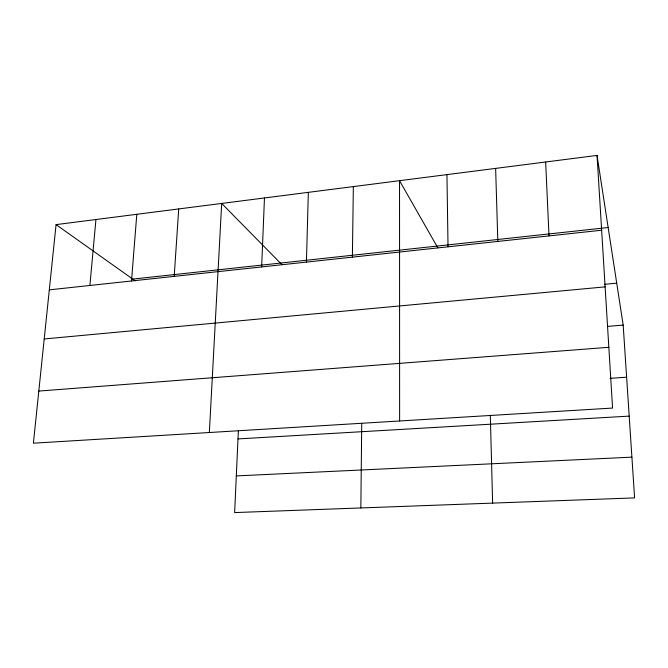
<?xml version="1.0" encoding="UTF-8"?>
<svg xmlns="http://www.w3.org/2000/svg" width="668" height="668" viewBox="0 0 668 668"><rect width="100%" height="100%" fill="white"/><g stroke="black" fill="none" stroke-linecap="round" stroke-linejoin="round"><path stroke-width="1" d="M360.845 507.947L361.73 423.587M352.378 257.138L353.347 186.597M306.42 262.098L308.34 192.351M261.647 266.933L264.47 197.962M238.376 430.593L234.635 512.581L634.6 497.894L623.177 325.107L597.042 155.419L56.07 224.623L33.4 443.193L612.573 408.064L597.042 155.419M209.343 432.522L221.692 203.439L281.787 264.511M174.198 276.368L178.715 208.934M131.504 280.977L136.806 214.294M89.888 285.47L95.942 219.521M132.748 279.09L608.147 227.521M49.307 289.854L601.643 230.226M604.457 284.309L616.723 283.165M44.213 338.96L605.125 286.873M607.888 326.368L623.177 325.107M38.802 391.072L608.84 347.302M610.051 378.339L626.626 377.203M238 438.918L629.198 416.122M236.313 475.917L631.903 457.146M56.07 224.623L135.262 280.877M437.841 247.861L399.539 180.686L399.623 420.982M545.647 161.998L549.012 235.913M495.631 168.394L497.827 241.432M490.312 415.245L492.625 503.104M446.95 174.624L448.028 246.809"/></g></svg>
